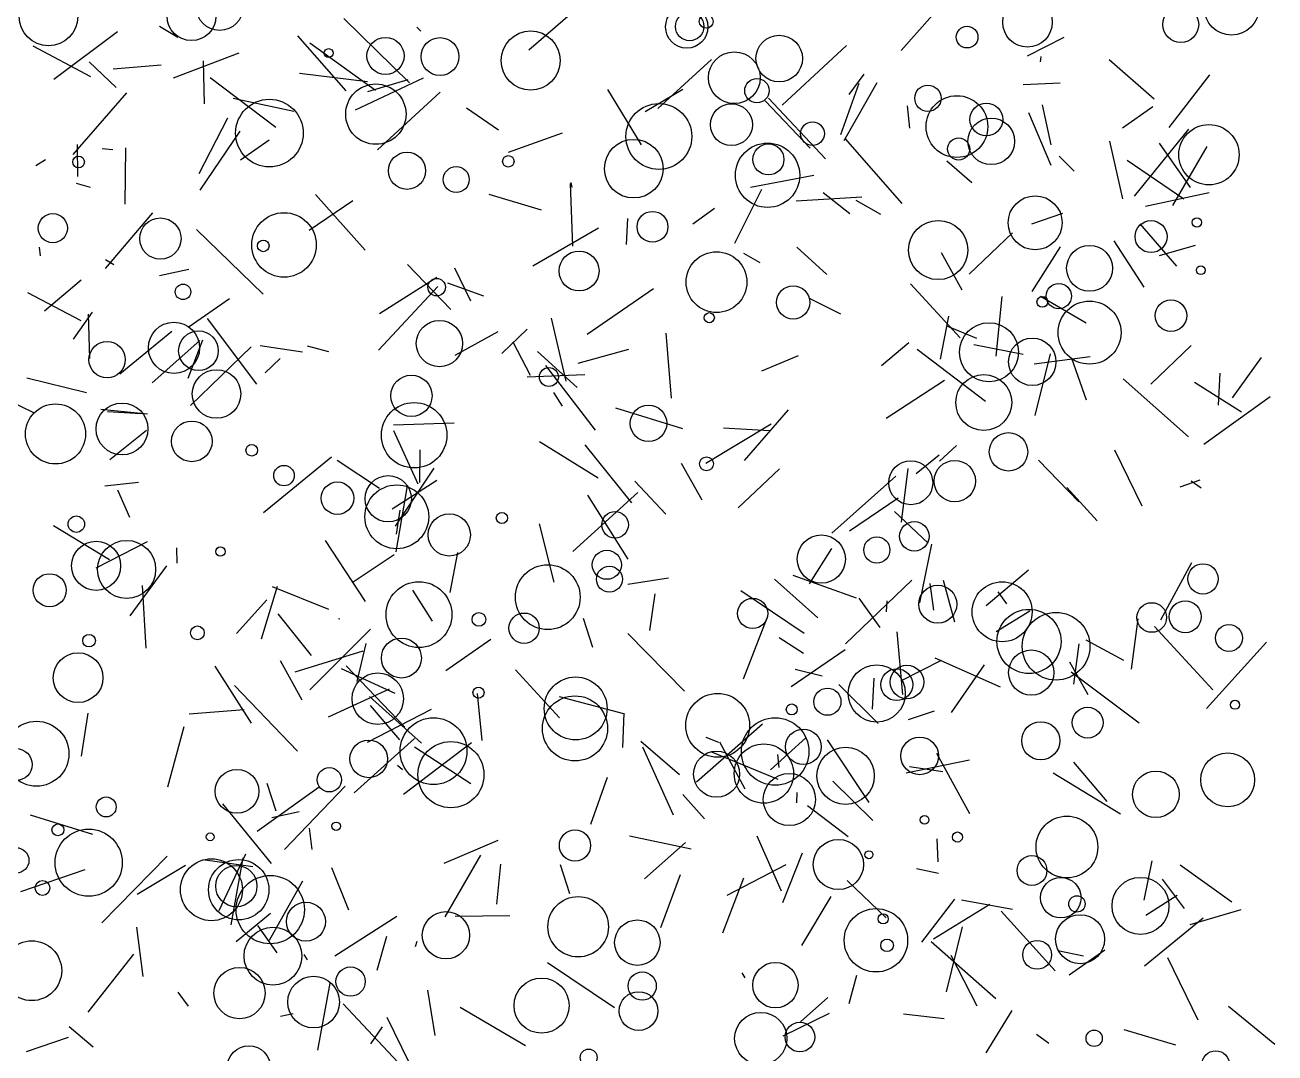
# Model space of a CAD drawing. Header units: millimetres. Extents: x -15 to 2017, y -16 to 2019.
# Drawn here: x 1645.6 to 2010.7, y 376.1 to 676.3 of the extents above; entities that cross this region are included whole.
import ezdxf

# ---------------------------------------------------------------- set-up
doc = ezdxf.new("R2010")
doc.units = ezdxf.units.MM

msp = doc.modelspace()

# ---------------------------------------------------------------- linework, layer by layer
at = {"color": 86}
msp.add_line((1792.77, 669.02), (1811.78, 685.51), dxfattribs=at)
at = {"color": 57}
for p, q in [((1901.55, 668.83), (1915.54, 684.72)), ((1757.91, 659.44), (1738.71, 678.23)), ((1766.86, 656.68), (1748.63, 639.85)), ((1668.99, 541.72), (1678.82, 542.85)), ((1983.01, 431.05), (1998.13, 420.24))]:
    msp.add_line(p, q, dxfattribs=at)
at = {"color": 87}
for p, q in [((1684.95, 675.94), (1690.23, 672.72)), ((1905.88, 545.36), (1912.65, 550.78)), ((1899.56, 534.23), (1909.41, 525)), ((1838.56, 437.53), (1826.52, 427))]:
    msp.add_line(p, q, dxfattribs=at)
at = {"color": 244}
for p, q in [((1761.26, 674.49), (1760.08, 675.71)), ((1917.17, 501.87), (1913.89, 514.09))]:
    msp.add_line(p, q, dxfattribs=at)
at = {"color": 151}
for p, q in [((1654.03, 660.47), (1672.62, 674.44)), ((1699.67, 661.03), (1718.91, 646.5)), ((1696.46, 632.96), (1704.83, 649.19)), ((1883.28, 483.71), (1894.79, 472.34))]:
    msp.add_line(p, q, dxfattribs=at)
at = {"color": 1}
msp.add_line((1739.39, 657.12), (1725.29, 673.14), dxfattribs=at)
at = {"color": 42}
for p, q in [((1938.37, 667.34), (1949.15, 672.72)), ((1906.14, 581.63), (1926.13, 566.43))]:
    msp.add_line(p, q, dxfattribs=at)
at = {"color": 232}
for p, q in [((1664.87, 661.22), (1648.02, 670.09)), ((1837.23, 548.39), (1843.26, 537.68)), ((1756.54, 471.23), (1739.46, 489.15))]:
    msp.add_line(p, q, dxfattribs=at)
at = {"color": 62}
msp.add_line((1688.97, 660.88), (1708.18, 668.18), dxfattribs=at)
at = {"color": 35}
for p, q in [((1728.86, 671.15), (1747.97, 657.29)), ((1945.32, 641.28), (1942.81, 653.03)), ((1863.08, 557.78), (1849.61, 558.53))]:
    msp.add_line(p, q, dxfattribs=at)
at = {"color": 61}
for p, q in [((1885.56, 670.35), (1866.78, 652.94)), ((1956.67, 579.39), (1940.34, 577.3))]:
    msp.add_line(p, q, dxfattribs=at)
at = {"color": 204}
for p, q in [((1672.23, 658.07), (1664.41, 665.52)), ((1674.97, 640.46), (1674.82, 624)), ((1864.53, 514.49), (1877.15, 503.18)), ((1751.34, 386.6), (1759.87, 369.07))]:
    msp.add_line(p, q, dxfattribs=at)
at = {"color": 3}
for p, q in [((1685.36, 664.57), (1671.35, 663.46)), ((1863.39, 458.76), (1873.64, 468.12)), ((1702.38, 417.7), (1710.12, 434.23)), ((1930.68, 417.5), (1946.51, 400.09)), ((1754.23, 415.98), (1736.13, 404.37))]:
    msp.add_line(p, q, dxfattribs=at)
at = {"color": 237}
msp.add_line((1698.09, 653.28), (1697.77, 665.81), dxfattribs=at)
at = {"color": 123}
for p, q in [((1830.41, 651.94), (1846.17, 666.27)), ((1774.6, 652.14), (1783.9, 645.68)), ((1664.09, 388.03), (1677.44, 404.92))]:
    msp.add_line(p, q, dxfattribs=at)
at = {"color": 150}
for p, q in [((1942.18, 665.54), (1942.42, 667.13)), ((1855.76, 549.16), (1868.59, 563.88))]:
    msp.add_line(p, q, dxfattribs=at)
at = {"color": 188}
for p, q in [((1962.29, 666.29), (1975.4, 654.71)), ((1958.75, 531.53), (1949.85, 541.25))]:
    msp.add_line(p, q, dxfattribs=at)
at = {"color": 154}
msp.add_line((1725.77, 662.27), (1745.63, 659.84), dxfattribs=at)
at = {"color": 7}
for p, q in [((1761.93, 660.77), (1742.08, 651.48)), ((1963.59, 613.24), (1972.43, 599.76)), ((1669.17, 607.83), (1671.54, 606.37)), ((1665.52, 377.76), (1658.57, 383.75))]:
    msp.add_line(p, q, dxfattribs=at)
at = {"color": 163}
msp.add_line((1886.34, 656.01), (1890.74, 661.92), dxfattribs=at)
at = {"color": 112}
msp.add_line((1991.53, 661.79), (1979.72, 646.38), dxfattribs=at)
at = {"color": 212}
msp.add_line((1757.43, 660.3), (1745.66, 656.84), dxfattribs=at)
at = {"color": 18}
for p, q in [((1815.75, 657.51), (1825.55, 641.35)), ((1878.71, 627.37), (1886.5, 621.25)), ((1783.77, 586.66), (1771.13, 579.8)), ((1987.18, 572), (2000.9, 563.31)), ((1681.37, 562.62), (1667.83, 563.99)), ((1968.78, 488.17), (1970.73, 502.89))]:
    msp.add_line(p, q, dxfattribs=at)
at = {"color": 167}
for p, q in [((1826.73, 651.1), (1837.75, 657.61)), ((1770.96, 560), (1753.29, 559.42)), ((1916.06, 404.64), (1923.61, 389.91))]:
    msp.add_line(p, q, dxfattribs=at)
at = {"color": 249}
for p, q in [((1883.88, 644.37), (1889.23, 659.3)), ((1934.03, 615.64), (1921.37, 603.59)), ((1986.25, 582.75), (1974.44, 571.4)), ((1971.91, 535.83), (1963.93, 552.14))]:
    msp.add_line(p, q, dxfattribs=at)
at = {"color": 32}
for p, q in [((1884.85, 642.59), (1894.48, 659.48)), ((1752.83, 535.03), (1765.89, 543.38))]:
    msp.add_line(p, q, dxfattribs=at)
at = {"color": 202}
for p, q in [((1937.13, 658.9), (1947.98, 659.4)), ((1684.9, 603.19), (1693.47, 604.97))]:
    msp.add_line(p, q, dxfattribs=at)
at = {"color": 254}
for p, q in [((1659.67, 638.53), (1675.4, 656.46)), ((1741.35, 624.96), (1728.64, 616.27)), ((1813.13, 617.02), (1793.92, 605.86)), ((1820.57, 475.12), (1801.75, 480.07))]:
    msp.add_line(p, q, dxfattribs=at)
at = {"color": 130}
msp.add_line((1706.39, 654.99), (1724.17, 651.11), dxfattribs=at)
at = {"color": 116}
for p, q in [((1861.82, 654.2), (1874.97, 640.34)), ((1793.28, 573.94), (1788.17, 583.68))]:
    msp.add_line(p, q, dxfattribs=at)
at = {"color": 21}
for p, q in [((1879.43, 637.26), (1862.78, 654.93)), ((1726.56, 479.14), (1720.3, 490.66))]:
    msp.add_line(p, q, dxfattribs=at)
at = {"color": 50}
for p, q in [((1903.31, 652.74), (1903.93, 646.19)), ((1647.17, 445.63), (1665.35, 440.01)), ((1979.29, 404), (1988.12, 385.75))]:
    msp.add_line(p, q, dxfattribs=at)
at = {"color": 119}
for p, q in [((1938.72, 650.79), (1945.22, 635.43)), ((1921.46, 461.64), (1903, 457.77))]:
    msp.add_line(p, q, dxfattribs=at)
at = {"color": 243}
msp.add_line((1966.2, 646.28), (1975.01, 652.47), dxfattribs=at)
at = {"color": 77}
for p, q in [((1708.41, 645.34), (1696.69, 628.13)), ((1941.66, 549.19), (1953.4, 537.05)), ((1881.56, 455.44), (1893.28, 443.97))]:
    msp.add_line(p, q, dxfattribs=at)
at = {"color": 135}
for p, q in [((1716.98, 642.69), (1708.54, 636.89)), ((1754.53, 373.4), (1738.52, 390.43))]:
    msp.add_line(p, q, dxfattribs=at)
at = {"color": 231}
for p, q in [((1802.55, 644.74), (1786.73, 639.1)), ((1725.26, 464.26), (1706.86, 483.38)), ((1693.55, 475.1), (1709.66, 476.37)), ((1872.6, 434.47), (1866.82, 419.96))]:
    msp.add_line(p, q, dxfattribs=at)
at = {"color": 8}
for p, q in [((1885.12, 643.07), (1901.74, 624.2)), ((1705.4, 596.35), (1693.57, 588.2)), ((1903.68, 473.51), (1911.26, 476.02))]:
    msp.add_line(p, q, dxfattribs=at)
at = {"color": 59}
for p, q in [((1969.67, 626.3), (1985.57, 645.89)), ((1737.23, 502.95), (1737.61, 502.92)), ((1693.36, 389.74), (1690.38, 393.9))]:
    msp.add_line(p, q, dxfattribs=at)
at = {"color": 78}
for p, q in [((1660.91, 641.45), (1660.99, 632.04)), ((1664.57, 578.93), (1664.19, 591.84))]:
    msp.add_line(p, q, dxfattribs=at)
at = {"color": 192}
for p, q in [((1668.18, 640.23), (1671.25, 639.99)), ((1838.27, 481.79), (1821.69, 498.61)), ((1885.14, 493.86), (1869.4, 483.01))]:
    msp.add_line(p, q, dxfattribs=at)
at = {"color": 58}
msp.add_line((1966.25, 625.51), (1962.5, 642.44), dxfattribs=at)
at = {"color": 238}
for p, q in [((1976.91, 641.76), (1985.89, 628.83)), ((1745.2, 495.66), (1742.57, 484.56))]:
    msp.add_line(p, q, dxfattribs=at)
at = {"color": 175}
for p, q in [((1990.81, 640.81), (1980.73, 623.62)), ((1748.85, 581.32), (1766.16, 599.92)), ((1648.24, 563.1), (1633.78, 570.08)), ((1768.02, 431.5), (1783.87, 438.26))]:
    msp.add_line(p, q, dxfattribs=at)
at = {"color": 239}
msp.add_line((1648.79, 635.33), (1651.6, 637.07), dxfattribs=at)
at = {"color": 67}
for p, q in [((1914.83, 636.61), (1922.12, 630.31)), ((1812.27, 557.99), (1797.77, 576.9)), ((1663.6, 568.89), (1646.2, 573.14))]:
    msp.add_line(p, q, dxfattribs=at)
at = {"color": 124}
msp.add_line((1947.64, 637.97), (1952.06, 633.66), dxfattribs=at)
at = {"color": 85}
msp.add_line((1967.51, 636.81), (1984.03, 625.58), dxfattribs=at)
at = {"color": 193}
for p, q in [((1857.53, 628.97), (1875.99, 632.45)), ((1664.02, 475.33), (1662.07, 462.8)), ((1880.07, 392.32), (1872.07, 385.16))]:
    msp.add_line(p, q, dxfattribs=at)
at = {"color": 203}
msp.add_line((1660.59, 630.09), (1664.68, 629), dxfattribs=at)
at = {"color": 15}
for p, q in [((1805.61, 611.76), (1804.9, 630)), ((1821.88, 581.54), (1807.07, 577.49))]:
    msp.add_line(p, q, dxfattribs=at)
at = {"color": 83}
for p, q in [((1805.42, 628.86), (1805.15, 630.28)), ((1772.72, 389.44), (1791.79, 378.31))]:
    msp.add_line(p, q, dxfattribs=at)
at = {"color": 183}
msp.add_line((1852.91, 612.59), (1860.86, 628.42), dxfattribs=at)
at = {"color": 105}
msp.add_line((1730.51, 626.77), (1744.98, 610.55), dxfattribs=at)
at = {"color": 38}
for p, q in [((1781.11, 626.92), (1796.34, 622.29)), ((1904.2, 600.68), (1918.73, 584.94)), ((1735.12, 550.12), (1715.28, 533.83))]:
    msp.add_line(p, q, dxfattribs=at)
at = {"color": 56}
for p, q in [((1870.83, 624.93), (1890.07, 626.1)), ((1966.52, 490.7), (1955.56, 496.62)), ((1848.31, 466.77), (1844.6, 468.27))]:
    msp.add_line(p, q, dxfattribs=at)
at = {"color": 181}
for p, q in [((1888.32, 625.2), (1895.51, 621.12)), ((1866, 546.73), (1853.88, 535.35))]:
    msp.add_line(p, q, dxfattribs=at)
at = {"color": 236}
for p, q in [((1972.88, 623.44), (1991.42, 627.44)), ((1809.84, 586.02), (1829.16, 599.37))]:
    msp.add_line(p, q, dxfattribs=at)
at = {"color": 69}
for p, q in [((1682.86, 621.43), (1669.05, 605.17)), ((1985.4, 556.06), (1966.35, 572.94))]:
    msp.add_line(p, q, dxfattribs=at)
at = {"color": 107}
msp.add_line((1847.03, 622.68), (1840.65, 618.16), dxfattribs=at)
at = {"color": 160}
for p, q in [((1939.65, 618.21), (1948.74, 621.38)), ((1965.61, 445.88), (1945.89, 457.78)), ((1717.31, 416.86), (1707.35, 408.55))]:
    msp.add_line(p, q, dxfattribs=at)
at = {"color": 158}
for p, q in [((1821.55, 619.77), (1821.25, 612.17)), ((1771.25, 416.05), (1787.23, 416.23))]:
    msp.add_line(p, q, dxfattribs=at)
at = {"color": 206}
for p, q in [((1971.22, 618.28), (1981.89, 605.86)), ((1994.16, 565.27), (1994.71, 574.59))]:
    msp.add_line(p, q, dxfattribs=at)
at = {"color": 9}
for p, q in [((1695.75, 616.59), (1715.2, 597.67)), ((1913.17, 609.92), (1919.25, 598.99))]:
    msp.add_line(p, q, dxfattribs=at)
at = {"color": 28}
for p, q in [((1649.8, 611.42), (1650.08, 608.9)), ((1779.13, 467.4), (1777.75, 481.06))]:
    msp.add_line(p, q, dxfattribs=at)
at = {"color": 219}
for p, q in [((1879.82, 603.47), (1871.09, 611.43)), ((1714.72, 497.04), (1719.37, 512.41))]:
    msp.add_line(p, q, dxfattribs=at)
at = {"color": 115}
for p, q in [((1939.74, 598.46), (1948.01, 611.57)), ((1932.4, 507.28), (1929.81, 510.81))]:
    msp.add_line(p, q, dxfattribs=at)
at = {"color": 102}
for p, q in [((1976.93, 609.03), (1987.5, 611.99)), ((1692.06, 471.36), (1687.27, 453.75))]:
    msp.add_line(p, q, dxfattribs=at)
at = {"color": 41}
for p, q in [((1770.04, 593.25), (1757.38, 606.4)), ((1860.32, 606.89), (1855.58, 609.62))]:
    msp.add_line(p, q, dxfattribs=at)
at = {"color": 53}
for p, q in [((1765.91, 602.56), (1749.12, 592.01)), ((1728.04, 582.61), (1734.26, 580.97)), ((1874.76, 513.15), (1881.22, 523.47))]:
    msp.add_line(p, q, dxfattribs=at)
at = {"color": 157}
for p, q in [((1775.88, 595.67), (1771.12, 605.32)), ((1914.74, 393.95), (1919.39, 412.9))]:
    msp.add_line(p, q, dxfattribs=at)
at = {"color": 76}
msp.add_line((1662.02, 601.79), (1651.38, 592.75), dxfattribs=at)
at = {"color": 10}
for p, q in [((1769.06, 601.05), (1779.58, 597.23)), ((1754.08, 522.43), (1757.3, 541.77))]:
    msp.add_line(p, q, dxfattribs=at)
at = {"color": 217}
for p, q in [((1662.08, 589.88), (1646.46, 598.14)), ((1998.24, 567.45), (2006.71, 579.25)), ((1988.72, 543.38), (1982.93, 541.39)), ((1768.52, 487.82), (1781.64, 496.96)), ((1880.51, 387.67), (1866.96, 380.97))]:
    msp.add_line(p, q, dxfattribs=at)
at = {"color": 140}
for p, q in [((1874.68, 596.52), (1883.84, 591.98)), ((1811.51, 494.47), (1808.78, 502.95))]:
    msp.add_line(p, q, dxfattribs=at)
at = {"color": 250}
for p, q in [((1929.29, 579.64), (1931.01, 597)), ((1841.79, 455.26), (1861.02, 472.24)), ((1727.03, 404.88), (1728.01, 403.31))]:
    msp.add_line(p, q, dxfattribs=at)
at = {"color": 153}
msp.add_line((1955.52, 589.24), (1942.22, 597.04), dxfattribs=at)
at = {"color": 182}
for p, q in [((1665.26, 592.49), (1659.69, 584.58)), ((1803.65, 572.3), (1799.38, 590.66)), ((1961.04, 406.17), (1950.57, 398.79))]:
    msp.add_line(p, q, dxfattribs=at)
at = {"color": 103}
for p, q in [((1713.36, 571.38), (1698.92, 590.6)), ((1911.01, 505.38), (1909.96, 513.2)), ((1865.87, 497.46), (1873.01, 492.91))]:
    msp.add_line(p, q, dxfattribs=at)
at = {"color": 117}
for p, q in [((1913.04, 578.76), (1915.48, 591.33)), ((1855.92, 398.03), (1855.05, 399.52))]:
    msp.add_line(p, q, dxfattribs=at)
at = {"color": 134}
for p, q in [((1923.65, 584.8), (1915.13, 588.24)), ((1682.78, 571.86), (1696.67, 584.19))]:
    msp.add_line(p, q, dxfattribs=at)
at = {"color": 99}
for p, q in [((1673.36, 574.48), (1688.51, 586.86)), ((1985.89, 413.62), (2000.77, 417.99))]:
    msp.add_line(p, q, dxfattribs=at)
at = {"color": 127}
for p, q in [((1693.26, 573.22), (1697.61, 584.41)), ((1715.82, 574.75), (1720.15, 578.94))]:
    msp.add_line(p, q, dxfattribs=at)
at = {"color": 179}
for p, q in [((1792.33, 587.51), (1784.94, 580.34)), ((1945.06, 580.25), (1940.58, 562.23))]:
    msp.add_line(p, q, dxfattribs=at)
at = {"color": 89}
for p, q in [((1834.45, 567.31), (1832.93, 586.3)), ((1914.14, 572.45), (1897.11, 561.42))]:
    msp.add_line(p, q, dxfattribs=at)
at = {"color": 98}
msp.add_line((1711.67, 582.34), (1693.97, 565.19), dxfattribs=at)
at = {"color": 44}
msp.add_line((1726.67, 580.77), (1714.3, 582.63), dxfattribs=at)
at = {"color": 171}
msp.add_line((1806.88, 570.45), (1795.3, 580.96), dxfattribs=at)
at = {"color": 241}
for p, q in [((1895.82, 576.9), (1903.8, 583.56)), ((1972.48, 420.77), (1974.86, 432.19))]:
    msp.add_line(p, q, dxfattribs=at)
at = {"color": 164}
msp.add_line((1922.72, 583.01), (1937.12, 580.16), dxfattribs=at)
at = {"color": 129}
msp.add_line((1871.47, 579.66), (1860.68, 575.26), dxfattribs=at)
at = {"color": 19}
msp.add_line((1951.26, 579.06), (1955.55, 566.81), dxfattribs=at)
at = {"color": 12}
msp.add_line((1792.31, 573.59), (1809.09, 574.29), dxfattribs=at)
at = {"color": 222}
msp.add_line((1802.59, 564.97), (1800.08, 568.98), dxfattribs=at)
at = {"color": 144}
msp.add_line((1989.95, 553.9), (2009.29, 567.85), dxfattribs=at)
at = {"color": 20}
msp.add_line((1669.7, 563.4), (1679.45, 562.84), dxfattribs=at)
at = {"color": 198}
msp.add_line((1818.11, 564.53), (1837.62, 558.46), dxfattribs=at)
at = {"color": 248}
for p, q in [((1863.55, 559.72), (1844.5, 548.25)), ((1672.65, 540.6), (1676.18, 532.61)), ((1869.9, 515.69), (1888.42, 509.04)), ((1911.94, 438.66), (1912.2, 431.96))]:
    msp.add_line(p, q, dxfattribs=at)
at = {"color": 143}
for p, q in [((1681.1, 557.88), (1670.37, 549.37)), ((1725.74, 446.52), (1717.68, 444.81)), ((1784.53, 431.2), (1783.31, 419.56))]:
    msp.add_line(p, q, dxfattribs=at)
at = {"color": 145}
for p, q in [((1760.45, 542.22), (1753.35, 557.8)), ((1734.28, 474.29), (1752.12, 482.42))]:
    msp.add_line(p, q, dxfattribs=at)
at = {"color": 255}
for p, q in [((1760.93, 552.27), (1760.88, 542.66)), ((1926.38, 376.14), (1933.97, 388.55))]:
    msp.add_line(p, q, dxfattribs=at)
at = {"color": 223}
for p, q in [((1813.04, 543.98), (1795.89, 554.55)), ((1753.48, 521.58), (1741.22, 513.42)), ((1911.33, 491.46), (1930.43, 483.04)), ((1754.4, 460.15), (1755.9, 458.86))]:
    msp.add_line(p, q, dxfattribs=at)
at = {"color": 34}
msp.add_line((1809.11, 553.75), (1822.78, 536.81), dxfattribs=at)
at = {"color": 24}
msp.add_line((1912.7, 548.9), (1917.7, 553.48), dxfattribs=at)
at = {"color": 17}
msp.add_line((1749.12, 540.96), (1736.76, 549.17), dxfattribs=at)
at = {"color": 31}
for p, q in [((1753.83, 529.93), (1765.12, 546.87)), ((1828.09, 499.53), (1829.66, 510.19))]:
    msp.add_line(p, q, dxfattribs=at)
at = {"color": 43}
msp.add_line((1881.28, 527.94), (1900, 544.55), dxfattribs=at)
at = {"color": 113}
for p, q in [((1901.59, 531.09), (1903.59, 546.77)), ((1746.51, 499.84), (1728.79, 482.11)), ((1911.79, 463.65), (1921.43, 446.01))]:
    msp.add_line(p, q, dxfattribs=at)
at = {"color": 221}
msp.add_line((1832.82, 533.41), (1823.78, 543.05), dxfattribs=at)
at = {"color": 137}
msp.add_line((1989.13, 541.09), (1986.16, 543.08), dxfattribs=at)
at = {"color": 172}
for p, q in [((1824.6, 539.78), (1805.62, 522.59)), ((1719.25, 405.35), (1713.61, 413.32)), ((1763.18, 394.47), (1765.3, 381.21))]:
    msp.add_line(p, q, dxfattribs=at)
at = {"color": 209}
for p, q in [((1821.75, 520.35), (1809.99, 538.97)), ((1733.3, 525.79), (1744.98, 507.98)), ((1734.33, 505.57), (1717.95, 512.28))]:
    msp.add_line(p, q, dxfattribs=at)
at = {"color": 166}
for p, q in [((1900.66, 538.14), (1886.46, 528.53)), ((1678.36, 422.52), (1692.48, 430.94))]:
    msp.add_line(p, q, dxfattribs=at)
at = {"color": 169}
msp.add_line((1754.15, 527.59), (1755.18, 534.63), dxfattribs=at)
at = {"color": 23}
msp.add_line((1653.96, 530.11), (1670.29, 520.21), dxfattribs=at)
at = {"color": 64}
msp.add_line((1800.13, 513.58), (1795.88, 530.59), dxfattribs=at)
at = {"color": 84}
for p, q in [((1681.35, 525.38), (1666.33, 517.7)), ((1837.75, 451.55), (1844.05, 444.44))]:
    msp.add_line(p, q, dxfattribs=at)
at = {"color": 173}
msp.add_line((1689.93, 523.6), (1690, 519.11), dxfattribs=at)
at = {"color": 233}
msp.add_line((1769.79, 510.6), (1772.03, 522.25), dxfattribs=at)
at = {"color": 147}
for p, q in [((1910.4, 524.74), (1906.86, 507.58)), ((1764.23, 476.39), (1745.54, 466.76))]:
    msp.add_line(p, q, dxfattribs=at)
at = {"color": 189}
msp.add_line((1686.96, 518.38), (1676.25, 503.75), dxfattribs=at)
at = {"color": 149}
for p, q in [((1977.33, 502.59), (1986.37, 519.37)), ((1885.27, 495.63), (1904.64, 514.22))]:
    msp.add_line(p, q, dxfattribs=at)
at = {"color": 26}
msp.add_line((1833.52, 514.75), (1821.68, 512.9), dxfattribs=at)
at = {"color": 162}
for p, q in [((1926.35, 506.74), (1938.72, 517.17)), ((1862.26, 503.05), (1855.35, 485.25)), ((1917.05, 421.04), (1907.43, 408.46)), ((1646.11, 376.49), (1658.33, 380.68))]:
    msp.add_line(p, q, dxfattribs=at)
at = {"color": 214}
for p, q in [((1681.02, 494.31), (1679.96, 512.66)), ((1748.47, 400.29), (1751.28, 410.18)), ((1941.05, 381.62), (1944.6, 379.01))]:
    msp.add_line(p, q, dxfattribs=at)
at = {"color": 253}
msp.add_line((1758.76, 511.23), (1764.54, 502.25), dxfattribs=at)
at = {"color": 227}
msp.add_line((1854.74, 511.18), (1873.18, 498.68), dxfattribs=at)
at = {"color": 242}
msp.add_line((1716.26, 508.48), (1707.39, 498.59), dxfattribs=at)
at = {"color": 120}
msp.add_line((1889.15, 508.93), (1895.26, 500.34), dxfattribs=at)
at = {"color": 46}
for p, q in [((1897.36, 508.12), (1897.1, 504.96)), ((1718.96, 446.68), (1716.32, 454.78)), ((1981.75, 378.42), (1966.67, 382.85))]:
    msp.add_line(p, q, dxfattribs=at)
at = {"color": 2}
for p, q in [((1719.49, 504.33), (1729.22, 492.2)), ((1644.4, 423.24), (1663.2, 429.72))]:
    msp.add_line(p, q, dxfattribs=at)
at = {"color": 207}
msp.add_line((1939.13, 505.17), (1929.24, 499.12), dxfattribs=at)
at = {"color": 54}
msp.add_line((1992.49, 482.2), (1975.47, 500.65), dxfattribs=at)
at = {"color": 71}
msp.add_line((1900.23, 499.1), (1901.93, 480.76), dxfattribs=at)
at = {"color": 215}
msp.add_line((1724.52, 487.43), (1744.37, 493.5), dxfattribs=at)
at = {"color": 29}
msp.add_line((1953.43, 495.62), (1951.89, 483.85), dxfattribs=at)
at = {"color": 197}
msp.add_line((1990.73, 476.71), (2008.23, 496.04), dxfattribs=at)
at = {"color": 101}
msp.add_line((1901.82, 484.93), (1913.27, 490.77), dxfattribs=at)
at = {"color": 132}
msp.add_line((1925.72, 489.46), (1916.13, 475.55), dxfattribs=at)
at = {"color": 226}
msp.add_line((1956.16, 480.66), (1950.82, 490.28), dxfattribs=at)
at = {"color": 155}
msp.add_line((1711.8, 472.42), (1701.19, 489.1), dxfattribs=at)
at = {"color": 139}
msp.add_line((1737.94, 488.41), (1753.66, 481.17), dxfattribs=at)
at = {"color": 108}
msp.add_line((1788.87, 488.01), (1801.71, 474.01), dxfattribs=at)
at = {"color": 205}
msp.add_line((1870.53, 488.15), (1878.43, 486.24), dxfattribs=at)
at = {"color": 13}
msp.add_line((1893.53, 485.54), (1893.09, 476.49), dxfattribs=at)
at = {"color": 33}
for p, q in [((1971.07, 472.4), (1951.2, 487.33)), ((1729.54, 435.48), (1728.75, 441.73)), ((1709.28, 433.11), (1705.71, 413.52)), ((1973, 416.3), (1982.14, 422.17))]:
    msp.add_line(p, q, dxfattribs=at)
at = {"color": 121}
msp.add_line((1761.43, 466.54), (1746.2, 480.25), dxfattribs=at)
at = {"color": 11}
msp.add_line((1755.06, 467.51), (1746.54, 477.55), dxfattribs=at)
at = {"color": 251}
for p, q in [((1820.48, 475.34), (1820.1, 465.34)), ((1798.24, 402.49), (1817.84, 389.38))]:
    msp.add_line(p, q, dxfattribs=at)
at = {"color": 100}
msp.add_line((1759.39, 467.94), (1741.81, 452.06), dxfattribs=at)
at = {"color": 176}
msp.add_line((1892.18, 449.27), (1880.04, 467.51), dxfattribs=at)
at = {"color": 247}
msp.add_line((1775.99, 466.67), (1756.13, 451.57), dxfattribs=at)
at = {"color": 186}
for p, q in [((1775.84, 454.69), (1759.41, 465.37)), ((1835.06, 445.51), (1826.08, 465.41))]:
    msp.add_line(p, q, dxfattribs=at)
at = {"color": 40}
msp.add_line((1836.75, 457.33), (1825.51, 467.09), dxfattribs=at)
at = {"color": 47}
msp.add_line((1865.57, 455.96), (1846.22, 463.95), dxfattribs=at)
at = {"color": 187}
for p, q in [((1848.43, 466.98), (1855.84, 453.22)), ((1897.14, 415.59), (1885.79, 426.44))]:
    msp.add_line(p, q, dxfattribs=at)
at = {"color": 199}
msp.add_line((1865.9, 459.43), (1865.48, 463.24), dxfattribs=at)
at = {"color": 96}
for p, q in [((1951.88, 461.07), (1961.55, 449.5)), ((1866.53, 423.33), (1859.47, 439.44)), ((1717.05, 409.08), (1726.75, 426.39))]:
    msp.add_line(p, q, dxfattribs=at)
at = {"color": 5}
for p, q in [((1810.93, 442.96), (1815.75, 456.68)), ((1997.09, 389.76), (2010.69, 378.63))]:
    msp.add_line(p, q, dxfattribs=at)
at = {"color": 195}
for p, q in [((1903.93, 459.77), (1913.69, 458.27)), ((1912.44, 428.49), (1905.98, 429.91))]:
    msp.add_line(p, q, dxfattribs=at)
at = {"color": 45}
msp.add_line((1731.56, 453.74), (1713.46, 440.8), dxfattribs=at)
at = {"color": 118}
msp.add_line((1721.42, 435.48), (1739.18, 453.98), dxfattribs=at)
at = {"color": 141}
msp.add_line((1871.04, 449.16), (1871.18, 452.14), dxfattribs=at)
at = {"color": 165}
msp.add_line((1703.34, 448.9), (1717.56, 431.47), dxfattribs=at)
at = {"color": 131}
msp.add_line((1886.08, 439.19), (1874.18, 448.29), dxfattribs=at)
at = {"color": 111}
for p, q in [((1840.16, 435.59), (1822.22, 439.46)), ((1902.22, 387.52), (1914.11, 386.13))]:
    msp.add_line(p, q, dxfattribs=at)
at = {"color": 213}
msp.add_line((1687.12, 433.61), (1668.08, 414.11), dxfattribs=at)
at = {"color": 152}
msp.add_line((1712.17, 430.43), (1697.54, 432.51), dxfattribs=at)
at = {"color": 104}
msp.add_line((1778.67, 433.91), (1768.26, 415.9), dxfattribs=at)
at = {"color": 185}
msp.add_line((1804.79, 422.58), (1802, 431.05), dxfattribs=at)
at = {"color": 142}
msp.add_line((1867.88, 431.06), (1850.65, 422.06), dxfattribs=at)
at = {"color": 88}
msp.add_line((1735.19, 430.26), (1740.12, 417.95), dxfattribs=at)
at = {"color": 180}
msp.add_line((1836.93, 428.1), (1831.28, 412.67), dxfattribs=at)
at = {"color": 230}
msp.add_line((1855.46, 427.12), (1849.37, 411.1), dxfattribs=at)
at = {"color": 30}
msp.add_line((1977.74, 426.83), (1984.19, 418.33), dxfattribs=at)
at = {"color": 184}
msp.add_line((1880.97, 421.77), (1872.38, 407.52), dxfattribs=at)
at = {"color": 138}
msp.add_line((1919.18, 420.79), (1934.01, 418.13), dxfattribs=at)
at = {"color": 245}
msp.add_line((1927.43, 419.48), (1911, 409.31), dxfattribs=at)
at = {"color": 235}
msp.add_line((1680.11, 398.43), (1678.26, 412.87), dxfattribs=at)
at = {"color": 216}
msp.add_line((1989.76, 415.51), (1972.61, 401.48), dxfattribs=at)
at = {"color": 133}
msp.add_line((1759.67, 407.17), (1760.2, 408.75), dxfattribs=at)
at = {"color": 36}
msp.add_line((1910.3, 408.7), (1929.13, 391.96), dxfattribs=at)
at = {"color": 55}
msp.add_line((1954.81, 404.37), (1947.24, 405.91), dxfattribs=at)
at = {"color": 65}
msp.add_line((1888.52, 398.68), (1886.27, 390.49), dxfattribs=at)
at = {"color": 240}
for p, q in [((1734.69, 396.45), (1731.11, 376.95)), ((1749.9, 383.75), (1746.52, 378.75))]:
    msp.add_line(p, q, dxfattribs=at)
at = {"color": 82}
msp.add_line((1723.97, 387.57), (1720.29, 386.71), dxfattribs=at)
at = {"color": 151}
for centre, radius in [((1652.52, 678.79), 8.55), ((1655.25, 441.26), 1.73)]:
    msp.add_circle(centre, radius, dxfattribs=at)
at = {"color": 104}
msp.add_circle((1702.49, 681.6), 6.86, dxfattribs=at)
at = {"color": 188}
msp.add_circle((1997.99, 681.35), 7.98, dxfattribs=at)
at = {"color": 247}
for centre, radius in [((1694.26, 678.92), 7.14), ((1875.62, 644.58), 3.46)]:
    msp.add_circle(centre, radius, dxfattribs=at)
at = {"color": 167}
for centre, radius in [((1938.41, 677.12), 7.23), ((1879.98, 478.68), 3.96)]:
    msp.add_circle(centre, radius, dxfattribs=at)
at = {"color": 17}
for centre, radius in [((1838.91, 675.76), 6.19), ((1717.02, 644.74), 9.88)]:
    msp.add_circle(centre, radius, dxfattribs=at)
at = {"color": 56}
msp.add_circle((1839.75, 675.87), 4.16, dxfattribs=at)
at = {"color": 123}
for centre, radius in [((1844.58, 677.37), 2.01), ((1904.33, 542.62), 6.41)]:
    msp.add_circle(centre, radius, dxfattribs=at)
at = {"color": 96}
msp.add_circle((1983.16, 676.47), 5.24, dxfattribs=at)
at = {"color": 75}
msp.add_circle((1920.76, 672.78), 3.17, dxfattribs=at)
at = {"color": 138}
for centre, radius in [((1750.92, 667.29), 5.42), ((1748.65, 479.57), 7.51)]:
    msp.add_circle(centre, radius, dxfattribs=at)
at = {"color": 201}
for centre, radius in [((1766.84, 667.09), 5.53), ((1817.96, 530.36), 3.89)]:
    msp.add_circle(centre, radius, dxfattribs=at)
at = {"color": 68}
msp.add_circle((1793.31, 665.94), 8.63, dxfattribs=at)
at = {"color": 131}
for centre, radius in [((1865.9, 666.52), 6.8), ((1997.25, 497.3), 3.94), ((1650.75, 424.29), 2.16), ((1727.67, 414.45), 5.7)]:
    msp.add_circle(centre, radius, dxfattribs=at)
at = {"color": 83}
msp.add_circle((1734.33, 668.1), 1.31, dxfattribs=at)
at = {"color": 95}
msp.add_circle((1852.79, 660.91), 7.56, dxfattribs=at)
at = {"color": 27}
msp.add_circle((1748.1, 650.28), 8.81, dxfattribs=at)
at = {"color": 174}
msp.add_circle((1859.39, 657.13), 3.56, dxfattribs=at)
at = {"color": 59}
msp.add_circle((1909.32, 654.92), 3.84, dxfattribs=at)
at = {"color": 86}
msp.add_circle((1917.8, 646.66), 9.02, dxfattribs=at)
at = {"color": 146}
msp.add_circle((1926.38, 648.73), 4.79, dxfattribs=at)
at = {"color": 100}
msp.add_circle((1830.76, 643.76), 9.62, dxfattribs=at)
at = {"color": 156}
for centre, radius in [((1851.96, 647.21), 6.12), ((1957.88, 380.38), 2.38)]:
    msp.add_circle(centre, radius, dxfattribs=at)
at = {"color": 233}
msp.add_circle((1927.83, 642.34), 6.81, dxfattribs=at)
at = {"color": 235}
msp.add_circle((1991.41, 638.43), 8.81, dxfattribs=at)
at = {"color": 58}
msp.add_circle((1823.41, 634.36), 8.56, dxfattribs=at)
at = {"color": 87}
for centre, radius in [((1918.31, 640.11), 3.22), ((1760.69, 504.12), 9.61)]:
    msp.add_circle(centre, radius, dxfattribs=at)
at = {"color": 80}
for centre, radius in [((1757.22, 633.75), 5.43), ((1927.17, 580.76), 8.62), ((1807.18, 412.96), 8.83), ((1768.57, 410.48), 6.9)]:
    msp.add_circle(centre, radius, dxfattribs=at)
at = {"color": 157}
msp.add_circle((1862.5, 632.43), 9.4, dxfattribs=at)
at = {"color": 158}
msp.add_circle((1862.74, 637.06), 4.54, dxfattribs=at)
at = {"color": 121}
for centre, radius in [((1661.29, 636.31), 1.7), ((1892.09, 433.99), 1.15)]:
    msp.add_circle(centre, radius, dxfattribs=at)
at = {"color": 217}
msp.add_circle((1786.79, 636.5), 1.68, dxfattribs=at)
at = {"color": 102}
msp.add_circle((1771.58, 631.19), 3.79, dxfattribs=at)
at = {"color": 206}
for centre, radius in [((1940.65, 618.55), 7.89), ((1764.96, 464.24), 9.76)]:
    msp.add_circle(centre, radius, dxfattribs=at)
at = {"color": 114}
for centre, radius in [((1653.77, 616.98), 4.27), ((1974.7, 503.28), 4.33)]:
    msp.add_circle(centre, radius, dxfattribs=at)
at = {"color": 49}
msp.add_circle((1721.29, 612.09), 9.42, dxfattribs=at)
at = {"color": 5}
msp.add_circle((1828.89, 617.39), 4.5, dxfattribs=at)
at = {"color": 40}
for centre, radius in [((1685.18, 613.94), 6.03), ((1975.9, 451.63), 6.8)]:
    msp.add_circle(centre, radius, dxfattribs=at)
at = {"color": 50}
for centre, radius in [((1912.33, 610.6), 8.64), ((1896.26, 415.27), 1.46)]:
    msp.add_circle(centre, radius, dxfattribs=at)
at = {"color": 64}
msp.add_circle((1974.49, 614.52), 4.67, dxfattribs=at)
at = {"color": 134}
msp.add_circle((1987.89, 618.65), 1.37, dxfattribs=at)
at = {"color": 182}
msp.add_circle((1715.24, 611.81), 1.69, dxfattribs=at)
at = {"color": 145}
for centre, radius in [((1807.45, 604.48), 5.83), ((1869.98, 595.31), 4.86)]:
    msp.add_circle(centre, radius, dxfattribs=at)
at = {"color": 144}
for centre, radius in [((1847.59, 601.22), 8.88), ((1947.55, 597.14), 3.69)]:
    msp.add_circle(centre, radius, dxfattribs=at)
at = {"color": 202}
for centre, radius in [((1956.54, 605.26), 6.71), ((1858.15, 504.46), 4.41)]:
    msp.add_circle(centre, radius, dxfattribs=at)
at = {"color": 194}
msp.add_circle((1989, 604.69), 1.27, dxfattribs=at)
at = {"color": 161}
for centre, radius in [((1691.79, 598.38), 2.26), ((1660.63, 530.54), 2.4), ((1894.38, 481.1), 8.35)]:
    msp.add_circle(centre, radius, dxfattribs=at)
at = {"color": 106}
msp.add_circle((1765.85, 599.75), 2.55, dxfattribs=at)
at = {"color": 72}
msp.add_circle((1942.73, 595.44), 1.57, dxfattribs=at)
at = {"color": 79}
msp.add_circle((1956.54, 586.47), 9.2, dxfattribs=at)
at = {"color": 51}
for centre, radius in [((1980.29, 591.45), 4.61), ((1652.83, 511.24), 4.84)]:
    msp.add_circle(centre, radius, dxfattribs=at)
at = {"color": 120}
msp.add_circle((1845.49, 590.84), 1.48, dxfattribs=at)
at = {"color": 85}
msp.add_circle((1689.14, 582.03), 7.48, dxfattribs=at)
at = {"color": 130}
msp.add_circle((1766.67, 583.28), 6.77, dxfattribs=at)
at = {"color": 244}
for centre, radius in [((1696.3, 581.18), 5.8), ((1707.36, 424.83), 6.03)]:
    msp.add_circle(centre, radius, dxfattribs=at)
at = {"color": 55}
msp.add_circle((1939.81, 577.95), 6.92, dxfattribs=at)
at = {"color": 35}
msp.add_circle((1669.61, 578.58), 5.29, dxfattribs=at)
at = {"color": 169}
for centre, radius in [((1701.58, 568.56), 7.09), ((1872.94, 465.51), 5.2)]:
    msp.add_circle(centre, radius, dxfattribs=at)
at = {"color": 11}
for centre, radius in [((1758.49, 568.03), 6.03), ((1903.2, 484.45), 4.9), ((1718.05, 404.38), 8.43)]:
    msp.add_circle(centre, radius, dxfattribs=at)
at = {"color": 3}
msp.add_circle((1798.63, 573.51), 2.77, dxfattribs=at)
at = {"color": 16}
msp.add_circle((1925.63, 566.06), 8.16, dxfattribs=at)
at = {"color": 189}
msp.add_circle((1673.98, 558.34), 7.57, dxfattribs=at)
at = {"color": 108}
msp.add_circle((1759.28, 556.51), 9.56, dxfattribs=at)
at = {"color": 254}
msp.add_circle((1654.56, 556.89), 8.78, dxfattribs=at)
at = {"color": 63}
msp.add_circle((1827.73, 559.98), 5.32, dxfattribs=at)
at = {"color": 69}
msp.add_circle((1694.35, 554.71), 5.94, dxfattribs=at)
at = {"color": 223}
for centre, radius in [((1932.86, 551.66), 5.61), ((1864.71, 464.14), 9.87)]:
    msp.add_circle(centre, radius, dxfattribs=at)
at = {"color": 238}
msp.add_circle((1711.85, 552.12), 1.69, dxfattribs=at)
at = {"color": 124}
msp.add_circle((1721.27, 544.72), 2.99, dxfattribs=at)
at = {"color": 21}
for centre, radius in [((1844.66, 548.18), 2.03), ((1955.98, 472.57), 4.49)]:
    msp.add_circle(centre, radius, dxfattribs=at)
at = {"color": 132}
msp.add_circle((1917.18, 543.11), 6.05, dxfattribs=at)
at = {"color": 187}
for centre, radius in [((1751.71, 537.97), 6.76), ((1864.8, 395.9), 6.61)]:
    msp.add_circle(centre, radius, dxfattribs=at)
at = {"color": 224}
for centre, radius in [((1736.89, 538.12), 4.74), ((1993.37, 372.64), 4.07)]:
    msp.add_circle(centre, radius, dxfattribs=at)
at = {"color": 8}
for centre, radius in [((1754.21, 532.7), 9.32), ((1905.37, 526.99), 4.31)]:
    msp.add_circle(centre, radius, dxfattribs=at)
at = {"color": 237}
for centre, radius in [((1769.56, 527.4), 6.16), ((1868.87, 450.14), 7.62)]:
    msp.add_circle(centre, radius, dxfattribs=at)
at = {"color": 24}
for centre, radius in [((1784.92, 532.34), 1.64), ((1675.31, 517.32), 8.48), ((1953.77, 409.33), 7.15)]:
    msp.add_circle(centre, radius, dxfattribs=at)
at = {"color": 43}
msp.add_circle((1878.2, 520.34), 7.04, dxfattribs=at)
at = {"color": 73}
msp.add_circle((1894.41, 523), 3.82, dxfattribs=at)
at = {"color": 185}
msp.add_circle((1666.4, 518.38), 7.17, dxfattribs=at)
at = {"color": 15}
for centre, radius in [((1702.72, 522.54), 1.35), ((1999, 477.78), 1.32)]:
    msp.add_circle(centre, radius, dxfattribs=at)
at = {"color": 81}
msp.add_circle((1815.56, 518.68), 4.25, dxfattribs=at)
at = {"color": 171}
msp.add_circle((1798.3, 509.22), 9.46, dxfattribs=at)
at = {"color": 29}
for centre, radius in [((1989.66, 514.55), 4.43), ((1699.72, 439.21), 1.14)]:
    msp.add_circle(centre, radius, dxfattribs=at)
at = {"color": 148}
for centre, radius in [((1816.31, 514.47), 3.79), ((1647.61, 400.13), 8.74)]:
    msp.add_circle(centre, radius, dxfattribs=at)
at = {"color": 30}
for centre, radius in [((1912.21, 507.16), 5.54), ((1931, 504.96), 8.76)]:
    msp.add_circle(centre, radius, dxfattribs=at)
at = {"color": 70}
msp.add_circle((1984.48, 503.5), 4.66, dxfattribs=at)
at = {"color": 9}
msp.add_circle((1778.2, 502.72), 2, dxfattribs=at)
at = {"color": 4}
msp.add_circle((1791.4, 500.16), 4.43, dxfattribs=at)
at = {"color": 74}
msp.add_circle((1938.85, 496.29), 9.37, dxfattribs=at)
at = {"color": 207}
msp.add_circle((1946.75, 494.89), 9.88, dxfattribs=at)
at = {"color": 243}
msp.add_circle((1695.99, 498.78), 2.02, dxfattribs=at)
at = {"color": 173}
msp.add_circle((1664.35, 496.52), 1.84, dxfattribs=at)
at = {"color": 252}
msp.add_circle((1755.56, 491.44), 5.84, dxfattribs=at)
at = {"color": 78}
msp.add_circle((1661.14, 485.7), 7.27, dxfattribs=at)
at = {"color": 222}
msp.add_circle((1939.5, 487.2), 6.6, dxfattribs=at)
at = {"color": 118}
msp.add_circle((1806.45, 476.72), 9.19, dxfattribs=at)
at = {"color": 212}
for centre, radius in [((1900.22, 483.67), 4.66), ((1941.24, 404.76), 4.21)]:
    msp.add_circle(centre, radius, dxfattribs=at)
at = {"color": 153}
msp.add_circle((1778.08, 481.33), 1.61, dxfattribs=at)
at = {"color": 111}
msp.add_circle((1806.26, 470.89), 9.51, dxfattribs=at)
at = {"color": 92}
msp.add_circle((1847.92, 471.78), 9.31, dxfattribs=at)
at = {"color": 209}
msp.add_circle((1869.56, 476.42), 1.6, dxfattribs=at)
at = {"color": 32}
msp.add_circle((1648.99, 463.49), 9.48, dxfattribs=at)
at = {"color": 136}
msp.add_circle((1942.29, 467.28), 5.57, dxfattribs=at)
at = {"color": 199}
msp.add_circle((1746.02, 461.99), 5.49, dxfattribs=at)
at = {"color": 14}
msp.add_circle((1906.92, 462.87), 5.5, dxfattribs=at)
at = {"color": 218}
msp.add_circle((1643.04, 460.32), 4.67, dxfattribs=at)
at = {"color": 93}
msp.add_circle((1770.03, 457.38), 9.65, dxfattribs=at)
at = {"color": 23}
msp.add_circle((1847.62, 457.53), 6.72, dxfattribs=at)
at = {"color": 137}
msp.add_circle((1861.41, 457.69), 8.66, dxfattribs=at)
at = {"color": 45}
msp.add_circle((1885.29, 457.03), 8.37, dxfattribs=at)
at = {"color": 215}
msp.add_circle((1996.87, 455.85), 7.87, dxfattribs=at)
at = {"color": 97}
for centre, radius in [((1707.54, 452.52), 6.39), ((1825.89, 395.64), 4.12)]:
    msp.add_circle(centre, radius, dxfattribs=at)
at = {"color": 180}
msp.add_circle((1734.5, 455.89), 3.55, dxfattribs=at)
at = {"color": 234}
msp.add_circle((1669.35, 447.95), 2.91, dxfattribs=at)
at = {"color": 208}
msp.add_circle((1908.35, 444.2), 1.28, dxfattribs=at)
at = {"color": 246}
msp.add_circle((1736.5, 442.3), 1.24, dxfattribs=at)
at = {"color": 13}
msp.add_circle((1949.92, 436.24), 9.02, dxfattribs=at)
at = {"color": 213}
msp.add_circle((1664.25, 431.67), 9.81, dxfattribs=at)
at = {"color": 119}
msp.add_circle((1806.26, 436.69), 4.57, dxfattribs=at)
at = {"color": 179}
msp.add_circle((1883.19, 431.14), 7.34, dxfattribs=at)
at = {"color": 10}
msp.add_circle((1917.94, 439.16), 1.48, dxfattribs=at)
at = {"color": 154}
msp.add_circle((1643.07, 432.33), 3.72, dxfattribs=at)
at = {"color": 149}
msp.add_circle((1700.09, 423.77), 9.04, dxfattribs=at)
at = {"color": 12}
msp.add_circle((1708.07, 423.78), 8.81, dxfattribs=at)
at = {"color": 249}
msp.add_circle((1939.72, 429.38), 4.36, dxfattribs=at)
at = {"color": 18}
msp.add_circle((1717.26, 417.96), 9.98, dxfattribs=at)
at = {"color": 229}
msp.add_circle((1948.13, 421.44), 5.91, dxfattribs=at)
at = {"color": 203}
msp.add_circle((1971.41, 419.06), 8.32, dxfattribs=at)
at = {"color": 31}
msp.add_circle((1952.84, 419.63), 2.4, dxfattribs=at)
at = {"color": 116}
for centre, radius in [((1894.15, 409.01), 9.26), ((1810.25, 374.77), 2.47)]:
    msp.add_circle(centre, radius, dxfattribs=at)
at = {"color": 226}
msp.add_circle((1824.48, 408.33), 6.64, dxfattribs=at)
at = {"color": 112}
msp.add_circle((1897.4, 407.53), 1.84, dxfattribs=at)
at = {"color": 22}
msp.add_circle((1708.29, 393.59), 7.49, dxfattribs=at)
at = {"color": 47}
msp.add_circle((1729.92, 390.96), 7.54, dxfattribs=at)
at = {"color": 198}
msp.add_circle((1740.73, 396.95), 4.28, dxfattribs=at)
at = {"color": 39}
msp.add_circle((1796.5, 389.92), 8.05, dxfattribs=at)
at = {"color": 33}
msp.add_circle((1824.83, 388.34), 5.66, dxfattribs=at)
at = {"color": 61}
msp.add_circle((1860.51, 380.33), 7.63, dxfattribs=at)
at = {"color": 53}
msp.add_circle((1871.95, 380.75), 4.32, dxfattribs=at)
at = {"color": 105}
msp.add_circle((1711.02, 371.84), 6.36, dxfattribs=at)

doc.saveas('drawing.dxf')
